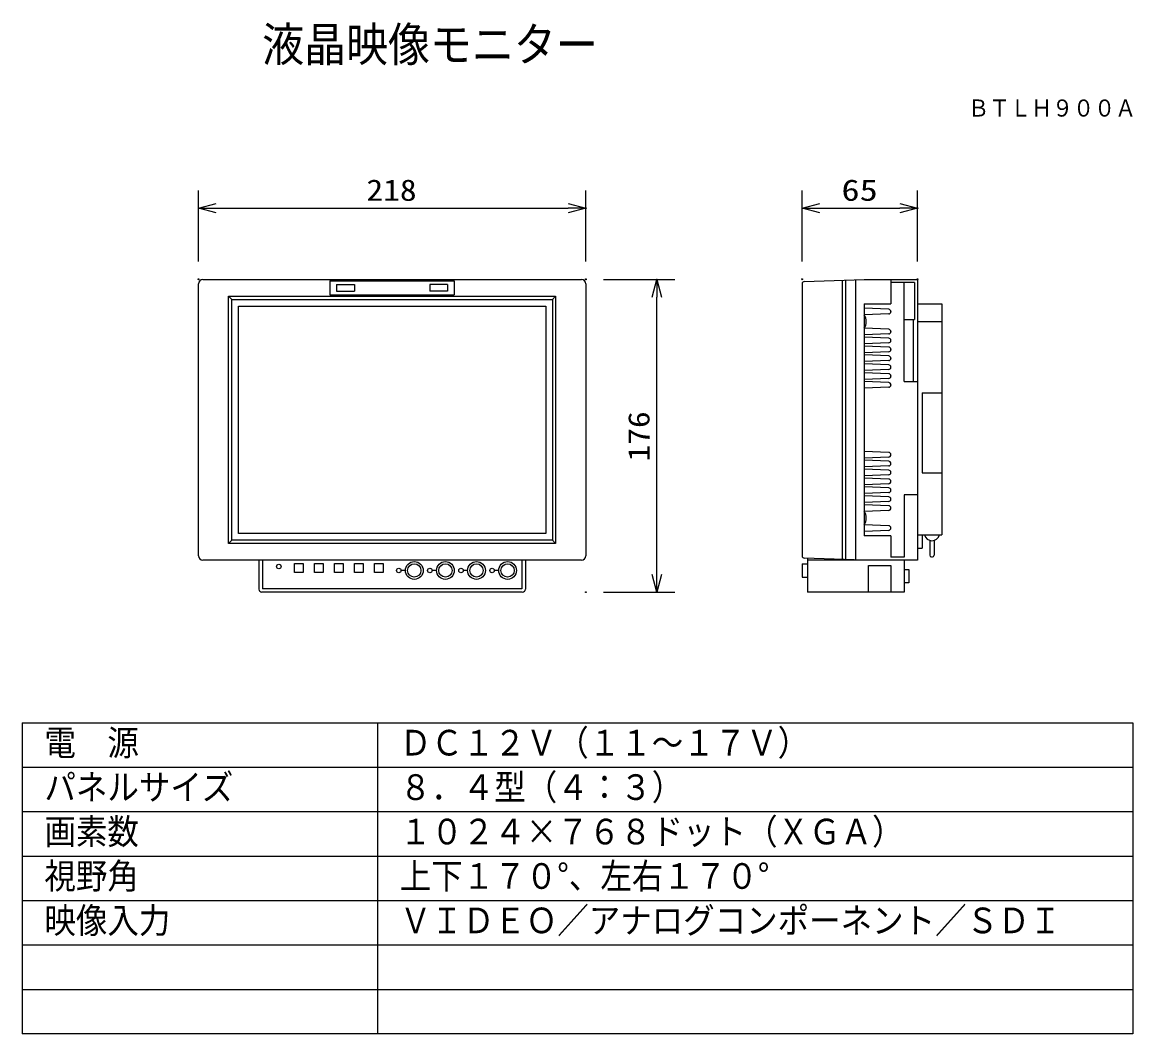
# Model space of a CAD drawing. Units: millimetres, scale not verified. Extents: x -63 to 63, y -57 to 57.
import ezdxf
from ezdxf.enums import TextEntityAlignment as Align

# ---------------------------------------------------------------- set-up
doc = ezdxf.new("R2010")
doc.units = ezdxf.units.MM
doc.header["$LTSCALE"] = 0.190236
doc.header["$PDMODE"] = 32
doc.header["$PDSIZE"] = 0.0951
for name, color, linetype in [('0-0_MOJI1', 2, 'Continuous'), ('0-1_GAIKEI', 1, 'Continuous'), ('0-2_TOUROKU', 3, 'Continuous'), ('0-3_WAKU', 7, 'Continuous')]:
    doc.layers.add(name, color=color, linetype=linetype)
doc.styles.add('ＭＳ ゴシック', font='')
doc.styles.get('ＭＳ ゴシック').set_extended_font_data('MS Gothic')

# ---------------------------------------------------------------- blocks, each defined once
blk = doc.blocks.new('_OPEN30')
at = {"layer": '0-2_TOUROKU', "color": 7}
blk.add_line((0, 0), (-1, 0), dxfattribs=at)
blk.add_lwpolyline([(-1, 0.26795), (0, 0), (-1, -0.26795)], dxfattribs=at)

msp = doc.modelspace()

# ---------------------------------------------------------------- linework, layer by layer
at = {"layer": '0-1_GAIKEI', "color": 3}
for p, q in [((25.2759, 30.401), (25.2759, 38.401)), ((38.2759, 30.401), (38.2759, 38.401)), ((27.2759, 36.401), (36.2759, 36.401))]:
    msp.add_line(p, q, dxfattribs=at)
at = {"layer": '0-1_GAIKEI', "color": 7}
for p, q in [((-42.6664, -2.7147), (-42.6664, 27.8854)), ((-42.1664, 28.3854), (0.4337, 28.3854)), ((0.9337, 27.8854), (0.9337, -2.7147)), ((25.2759, 27.8941), (25.2759, -2.7235)), ((25.5169, 28.144), (32.2759, 28.3854)), ((32.2759, 28.3854), (38.2759, 28.3854)), ((38.2759, 28.3854), (38.2759, -3.2147)), ((-39.2664, -1.3147), (-39.2664, 26.4853)), ((-39.2664, 26.4853), (-2.4663, 26.4853)), ((-2.4663, 26.4853), (-2.4663, -1.3147)), ((-38.1664, -0.2147), (-38.1664, 25.3853)), ((-38.1664, 25.3853), (-3.5663, 25.3853)), ((-3.5663, 25.3853), (-3.5663, -0.2147)), ((38.2759, 25.6353), (41.0259, 25.6353)), ((41.0259, 25.6353), (41.0259, -0.3647)), ((-3.5663, -0.2147), (-38.1664, -0.2147)), ((38.2759, -0.3647), (41.0259, -0.3647)), ((38.7759, -0.3647), (38.7759, -1.8647)), ((39.6407, -1.0148), (39.6407, -2.6457)), ((40.1407, -1.0148), (40.1407, -2.6457)), ((-2.4663, -1.3147), (-39.2664, -1.3147)), ((38.2759, -1.8647), (38.7759, -1.8647)), ((0.4337, -3.2147), (-42.1664, -3.2147)), ((-35.8664, -3.2147), (-35.8664, -6.4647)), ((-5.8663, -3.2147), (-5.8663, -6.4647)), ((25.2759, -3.6147), (25.8759, -3.6147)), ((25.2759, -3.6147), (25.2759, -5.1147)), ((32.2759, -3.2147), (25.5169, -2.9733)), ((25.8759, -2.9861), (25.8759, -6.8147)), ((38.2759, -3.2147), (25.8759, -3.2147)), ((36.7759, -3.2147), (36.7759, -6.8147)), ((39.8407, -2.8457), (39.9407, -2.8457)), ((32.763, -6.8228), (32.763, -3.8228)), ((25.2759, -5.1147), (25.8759, -5.1147)), ((-6.2163, -6.8147), (-35.5164, -6.8147)), ((36.7759, -6.8147), (25.8759, -6.8147))]:
    msp.add_line(p, q, dxfattribs=at)
at = {"layer": '0-1_GAIKEI'}
for p, q in [((-27.8664, 28.2354), (-27.8664, 26.6353)), ((-27.8664, 28.2354), (-13.8663, 28.2354)), ((-27.1164, 27.8104), (-27.1164, 27.0603)), ((-27.1164, 27.8104), (-25.1163, 27.8104)), ((-25.1163, 27.8104), (-25.1163, 27.0603)), ((-14.6163, 27.8104), (-16.6163, 27.8104)), ((-16.6163, 27.8104), (-16.6163, 27.0603)), ((-13.8663, 28.2354), (-13.8663, 26.6353)), ((29.7759, 28.2961), (29.7759, -3.2147)), ((30.1759, 28.3104), (30.1759, -3.2147)), ((31.2759, 28.3496), (31.2759, -3.2147)), ((35.2759, 28.3854), (35.2759, 25.6353)), ((37.9259, 28.0354), (35.2759, 28.0354)), ((36.7759, 16.8853), (36.7759, 28.0354)), ((37.9259, 28.0354), (37.9259, 23.8853)), ((-38.9164, 26.1353), (-39.2664, 26.4853)), ((-27.8664, 26.6353), (-13.8663, 26.6353)), ((-27.1164, 27.0603), (-25.1163, 27.0603)), ((-2.8163, 26.1353), (-2.4663, 26.4853)), ((-38.9164, -0.9647), (-38.9164, 26.1353)), ((-38.9164, 26.1353), (-2.8163, 26.1353)), ((-2.8163, 26.1353), (-2.8163, -0.9647)), ((32.2759, 25.6353), (32.2759, -0.4647)), ((32.2759, 25.6353), (35.2759, 25.6353)), ((35.0363, 25.0203), (32.2759, 25.1353)), ((35.0363, 24.5004), (32.2759, 24.3853)), ((35.2759, 24.7705), (35.2759, 24.7501)), ((36.7759, 23.8853), (37.9259, 23.8853)), ((37.7759, 23.8853), (37.7759, 16.8853)), ((35.0363, 22.7703), (32.2759, 22.8853)), ((35.2759, 22.5205), (35.2759, 22.5001)), ((38.2759, 23.6353), (41.0259, 23.6353)), ((35.0363, 22.2504), (32.2759, 22.1353)), ((35.0363, 21.7703), (32.2759, 21.8853)), ((35.0363, 21.2504), (32.2759, 21.1353)), ((35.2759, 21.5205), (35.2759, 21.5001)), ((35.0363, 20.7703), (32.2759, 20.8853)), ((35.0363, 20.2504), (32.2759, 20.1353)), ((35.2759, 20.5205), (35.2759, 20.5001)), ((35.0363, 19.7703), (32.2759, 19.8853)), ((35.0363, 19.2504), (32.2759, 19.1353)), ((35.0363, 18.7703), (32.2759, 18.8853)), ((35.2759, 19.5205), (35.2759, 19.5001)), ((35.0363, 18.2504), (32.2759, 18.1353)), ((35.0363, 17.7703), (32.2759, 17.8853)), ((35.2759, 18.5205), (35.2759, 18.5001)), ((35.2759, 17.5205), (35.2759, 17.5001)), ((35.0363, 17.2503), (32.2759, 17.1353)), ((35.0363, 16.7703), (32.2759, 16.8853)), ((35.0363, 16.2503), (32.2759, 16.1353)), ((35.2759, 16.5205), (35.2759, 16.5001)), ((36.7759, 16.8853), (38.2759, 16.8853)), ((38.7759, 15.6353), (41.0259, 15.6353)), ((38.7759, 15.6353), (38.7759, 6.6353)), ((35.0363, 8.9203), (32.2759, 9.0353)), ((35.0363, 8.4003), (32.2759, 8.2853)), ((35.0363, 7.9203), (32.2759, 8.0353)), ((35.2759, 8.6501), (35.2759, 8.6705)), ((35.2759, 7.6501), (35.2759, 7.6705)), ((35.0363, 7.4003), (32.2759, 7.2853)), ((35.0363, 6.9203), (32.2759, 7.0353)), ((35.0363, 6.4003), (32.2759, 6.2853)), ((35.2759, 6.6501), (35.2759, 6.6705)), ((38.7759, 6.6353), (41.0259, 6.6353)), ((35.0363, 5.9203), (32.2759, 6.0353)), ((35.0363, 5.4003), (32.2759, 5.2853)), ((35.0363, 4.9203), (32.2759, 5.0353)), ((35.2759, 5.6501), (35.2759, 5.6705)), ((35.0363, 4.4003), (32.2759, 4.2853)), ((35.0363, 3.9203), (32.2759, 4.0353)), ((35.2759, 4.6501), (35.2759, 4.6705)), ((38.2759, 4.1353), (36.7759, 4.1353)), ((35.0363, 3.4003), (32.2759, 3.2853)), ((35.0363, 2.9203), (32.2759, 3.0353)), ((35.2759, 3.6501), (35.2759, 3.6705)), ((35.2759, 2.6501), (35.2759, 2.6705)), ((35.0363, 2.4003), (32.2759, 2.2853)), ((35.0363, 0.6703), (32.2759, 0.7853)), ((35.0363, 0.1503), (32.2759, 0.0353)), ((35.2759, 0.4001), (35.2759, 0.4205)), ((-38.9164, -0.9647), (-39.2664, -1.3147)), ((-2.8163, -0.9647), (-38.9164, -0.9647)), ((-2.8163, -0.9647), (-2.4663, -1.3147)), ((35.2759, -0.4647), (32.2759, -0.4647)), ((35.2759, -0.4647), (35.2759, -2.8647)), ((-35.4664, -3.2147), (-35.4664, -6.4147)), ((-31.8664, -4.5945), (-31.8664, -3.5945)), ((-31.8664, -3.5945), (-30.8664, -3.5945)), ((-30.8664, -3.5945), (-30.8664, -4.5945)), ((-27.3664, -4.5945), (-27.3664, -3.5945)), ((-27.3664, -3.5945), (-26.3664, -3.5945)), ((-26.3664, -3.5945), (-26.3664, -4.5945)), ((-25.1163, -4.5945), (-25.1163, -3.5945)), ((-25.1163, -3.5945), (-24.1163, -3.5945)), ((-24.1163, -3.5945), (-24.1163, -4.5945)), ((-6.2663, -3.2147), (-6.2663, -6.4147)), ((-30.8664, -4.5945), (-31.8664, -4.5945)), ((-26.3664, -4.5945), (-27.3664, -4.5945)), ((-24.1163, -4.5945), (-25.1163, -4.5945)), ((-19.3663, -4.3647), (-19.8663, -4.3647)), ((-15.8663, -4.3647), (-16.3663, -4.3647)), ((-12.3663, -4.3647), (-12.8663, -4.3647)), ((-8.8663, -4.3647), (-9.3663, -4.3647)), ((-6.2663, -6.4147), (-35.4664, -6.4147))]:
    msp.add_line(p, q, dxfattribs=at)
for points in [[(-14.6163, 27.8104), (-14.6163, 27.0603), (-16.6163, 27.0603)], [(36.7759, 4.1353), (36.7759, -2.8647), (35.2759, -2.8647)]]:
    msp.add_lwpolyline(points, dxfattribs=at)
for points in [[(-29.6164, -3.5945), (-28.6164, -3.5945), (-28.6164, -4.5945), (-29.6164, -4.5945)], [(-22.8663, -3.5945), (-21.8663, -3.5945), (-21.8663, -4.5945), (-22.8663, -4.5945)]]:
    msp.add_lwpolyline(points, close=True, dxfattribs=at)
at = {"layer": '0-1_GAIKEI', "color": 7}
for points in [[(32.763, -3.8228), (35.263, -3.8228), (35.263, -6.8228)], [(36.7759, -4.2647), (37.2759, -4.2647), (37.2759, -5.7647), (36.7759, -5.7647)]]:
    msp.add_lwpolyline(points, dxfattribs=at)
at = {"layer": '0-1_GAIKEI'}
for centre, radius in [((-33.6164, -3.9217), 0.25), ((-18.3663, -4.3647), 1), ((-18.3663, -4.3647), 0.75), ((-14.8663, -4.3647), 1), ((-14.8663, -4.3647), 0.75), ((-11.3663, -4.3647), 1), ((-11.3663, -4.3647), 0.75), ((-7.8663, -4.3647), 1), ((-7.8663, -4.3647), 0.75), ((-20.1163, -4.3647), 0.25), ((-16.6163, -4.3647), 0.25), ((-13.1163, -4.3647), 0.25), ((-9.6163, -4.3647), 0.25)]:
    msp.add_circle(centre, radius, dxfattribs=at)
at = {"layer": '0-1_GAIKEI', "color": 7}
for centre, radius, start, end in [((-42.1664, 27.8854), 0.5, 90, 180), ((0.4337, 27.8854), 0.5, 0, 90), ((25.5259, 27.8941), 0.25, 92.04541, 180), ((39.8907, -0.1401), 0.8747, 194.87856, 345.12144), ((-42.1664, -2.7147), 0.5, 180, 270), ((0.4337, -2.7147), 0.5, 270, 0), ((25.5259, -2.7235), 0.25, 180, 267.95459), ((39.8407, -2.6457), 0.2, 180, 270), ((39.9407, -2.6457), 0.2, 270, 0), ((-35.5164, -6.4647), 0.35, 180, 270), ((-6.2163, -6.4647), 0.35, 270, 0)]:
    msp.add_arc(centre, radius, start, end, dxfattribs=at)
at = {"layer": '0-1_GAIKEI'}
for centre, radius, start, end in [((35.0259, 24.7705), 0.25, 0, 87.61406), ((31.0951, 23.6353), 1.3988, 327.57709, 32.42291), ((35.0259, 24.7501), 0.25, 272.38594, 360), ((35.0259, 22.5205), 0.25, 0, 87.61406), ((35.0259, 22.5001), 0.25, 272.38594, 360), ((35.0259, 21.5205), 0.25, 0, 87.61406), ((35.0259, 21.5001), 0.25, 272.38594, 360), ((35.0259, 20.5205), 0.25, 0, 87.61406), ((35.0259, 20.5001), 0.25, 272.38594, 360), ((35.0259, 19.5205), 0.25, 0, 87.61406), ((35.0259, 19.5001), 0.25, 272.38594, 360), ((35.0259, 18.5205), 0.25, 0, 87.61406), ((35.0259, 18.5001), 0.25, 272.38594, 360), ((35.0259, 17.5205), 0.25, 0, 87.61406), ((35.0259, 17.5001), 0.25, 272.38594, 360), ((35.0259, 16.5205), 0.25, 0, 87.61406), ((35.0259, 16.5001), 0.25, 272.38594, 360), ((35.0259, 8.6705), 0.25, 0, 87.61406), ((35.0259, 8.6501), 0.25, 272.38594, 0), ((35.0259, 7.6705), 0.25, 0, 87.61406), ((35.0259, 7.6501), 0.25, 272.38594, 0), ((35.0259, 6.6705), 0.25, 0, 87.61406), ((35.0259, 6.6501), 0.25, 272.38594, 0), ((35.0259, 5.6705), 0.25, 0, 87.61406), ((35.0259, 5.6501), 0.25, 272.38594, 0), ((35.0259, 4.6705), 0.25, 0, 87.61406), ((35.0259, 4.6501), 0.25, 272.38594, 0), ((35.0259, 3.6705), 0.25, 0, 87.61406), ((35.0259, 3.6501), 0.25, 272.38594, 0), ((35.0259, 2.6705), 0.25, 0, 87.61406), ((35.0259, 2.6501), 0.25, 272.38594, 0), ((31.0951, 1.5353), 1.3988, 327.57709, 32.42291), ((35.0259, 0.4205), 0.25, 0, 87.61406), ((35.0259, 0.4001), 0.25, 272.38594, 0)]:
    msp.add_arc(centre, radius, start, end, dxfattribs=at)
at = {"layer": '0-2_TOUROKU'}
for p, q in [((-42.6664, 30.401), (-42.6664, 38.401)), ((0.9337, 30.401), (0.9337, 38.401)), ((-40.6664, 36.401), (-1.0663, 36.401)), ((2.9371, 28.3854), (10.9371, 28.3854)), ((8.9371, -4.8147), (8.9371, 26.3853)), ((2.9371, -6.8147), (10.9371, -6.8147))]:
    msp.add_line(p, q, dxfattribs=at)
at = {"layer": '0-2_TOUROKU', "color": 7}
for p in [(38.2759, 36.401), (25.2759, 28.401), (38.2759, 28.401)]:
    msp.add_point(p, dxfattribs=at)
at = {"layer": '0-3_WAKU', "color": 4}
for p, q in [((-62.5001, -21.5), (-62.5001, -56.5001)), ((-62.5001, -21.5), (62.5001, -21.5)), ((-22.5, -21.5), (-22.5, -56.5001)), ((62.5001, -21.5), (62.5001, -56.5001)), ((62.5001, -56.5001), (-62.5001, -56.5001))]:
    msp.add_line(p, q, dxfattribs=at)
at = {"layer": '0-3_WAKU', "color": 1}
for p, q in [((-62.5001, -26.5), (62.5001, -26.5)), ((-62.5001, -31.5001), (62.5001, -31.5001)), ((-62.5001, -36.5001), (62.5001, -36.5001)), ((-62.5001, -41.5001), (62.5001, -41.5001)), ((-62.5001, -46.5001), (62.5001, -46.5001)), ((-62.5001, -51.5001), (62.5001, -51.5001))]:
    msp.add_line(p, q, dxfattribs=at)
at = {"layer": '0-3_WAKU'}
for p in [(0.9337, 36.401), (-42.6664, 28.401), (0.9337, 28.401), (0.9371, 28.3854), (8.9371, 28.3854), (0.9371, -6.8147)]:
    msp.add_point(p, dxfattribs=at)

# ---------------------------------------------------------------- block references
at = {"layer": '0-1_GAIKEI', "xscale": 2, "yscale": 2, "rotation": 180}
msp.add_blockref('_OPEN30', (25.2759, 36.401), dxfattribs=at)
at = {"layer": '0-1_GAIKEI', "xscale": 2, "yscale": 2}
msp.add_blockref('_OPEN30', (38.2759, 36.401), dxfattribs=at)
at = {"layer": '0-2_TOUROKU', "xscale": 2, "yscale": 2}
for p, rotation in [((-42.6664, 36.401), 180), ((8.9371, 28.3854), 90), ((8.9371, -6.8147), 270)]:
    msp.add_blockref('_OPEN30', p, dxfattribs=dict(at, rotation=rotation))
msp.add_blockref('_OPEN30', (0.9337, 36.401), dxfattribs=at)

# ---------------------------------------------------------------- texts
at = {"layer": '0-0_MOJI1', "style": 'ＭＳ ゴシック', "width": 0.9}
for s, height, p in [('液晶映像モニター', 3.848, (-35.5001, 51.7599)), ('電\u3000源', 2.887, (-60.0001, -26.0552)), ('ＤＣ１２Ｖ（１１～１７Ｖ）\u3000', 2.887, (-20, -26.0552)), ('パネルサイズ', 2.887, (-60.0001, -31.0552)), ('８．４型（４：３）', 2.887, (-20, -31.0552)), ('画素数', 2.887, (-60.0001, -36.0552)), ('１０２４×７６８ドット（ＸＧＡ）', 2.887, (-20, -36.0552)), ('視野角', 2.887, (-60.0001, -41.0552)), ('上下１７０°、左右１７０°', 2.887, (-20, -41.0552)), ('映像入力', 2.887, (-60.0001, -46.0552)), ('ＶＩＤＥＯ／アナログコンポーネント／ＳＤＩ', 2.887, (-20, -46.0552))]:
    msp.add_text(s, height=height, dxfattribs=at).set_placement(p, align=Align.BOTTOM_LEFT)
at = {"layer": '0-1_GAIKEI', "color": 3, "style": 'ＭＳ ゴシック', "width": 1.25}
msp.add_text('65', height=2.406, dxfattribs=at).set_placement((29.7089, 36.5106), align=Align.BOTTOM_LEFT)
at = {"layer": '0-2_TOUROKU', "color": 1, "style": 'ＭＳ ゴシック', "width": 0.9}
msp.add_text('ＢＴＬＨ９００Ａ', height=1.925, dxfattribs=at).set_placement((43.9667, 46.13), align=Align.BOTTOM_LEFT)
at = {"layer": '0-2_TOUROKU', "style": 'ＭＳ ゴシック', "width": 1.15}
msp.add_text('218', height=2.406, dxfattribs=at).set_placement((-23.7535, 36.5106), align=Align.BOTTOM_LEFT)
msp.add_text('176', height=2.406, rotation=90, dxfattribs=at).set_placement((8.8276, 7.8982), align=Align.BOTTOM_LEFT)

doc.saveas('drawing.dxf')
